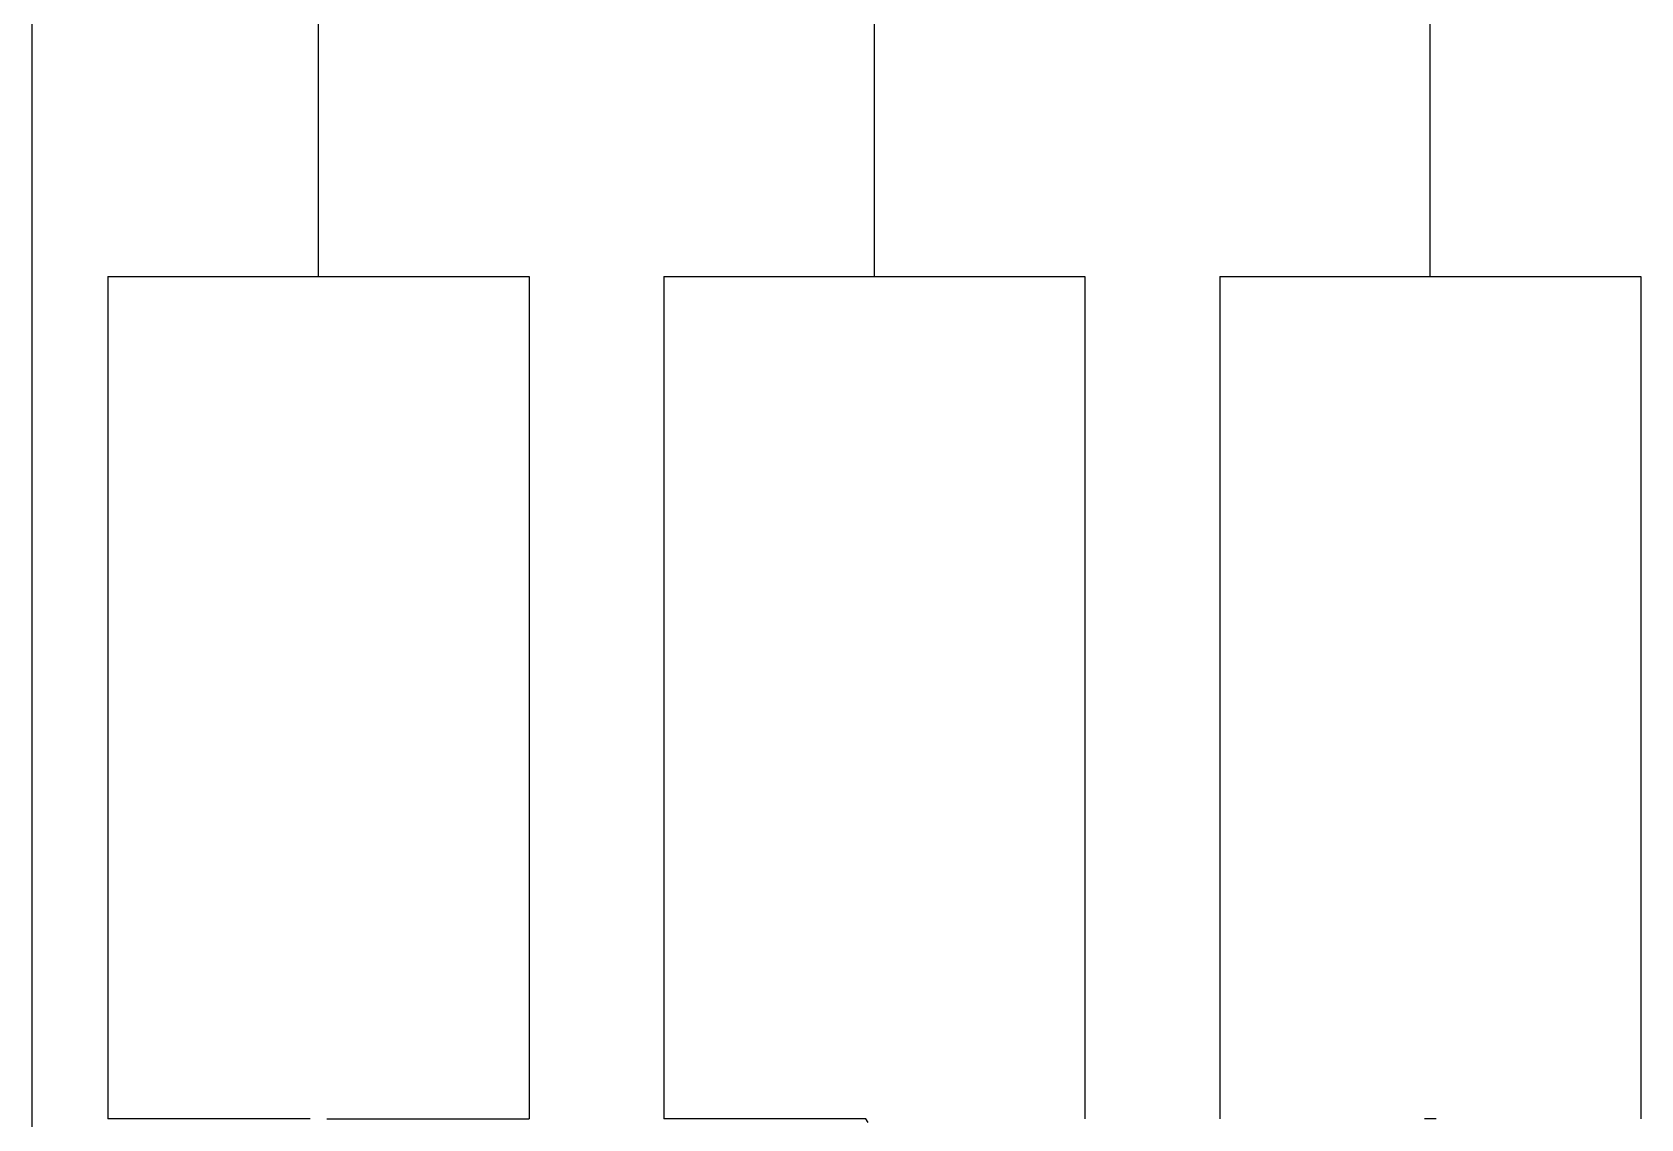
# Model space of a CAD drawing. Extents: x 0 to 40, y 0 to 70.
# Drawn here: x 0 to 19.1, y 21.4 to 34.3 of the extents above; entities that cross this region are included whole.
import ezdxf

# ---------------------------------------------------------------- set-up
doc = ezdxf.new("R2010")
doc.units = 0
doc.header["$MEASUREMENT"] = 0
doc.layers.add('AL_FOIL', color=2, linetype='CONTINUOUS')

msp = doc.modelspace()

# ---------------------------------------------------------------- linework, layer by layer
at = {"layer": 'AL_FOIL', "linetype": 'Continuous'}
msp.add_line((0, 0), (0, 70), dxfattribs=at)
at = {"layer": 'AL_FOIL'}
for p, q in [((3.4, 31.4), (3.4, 38.6)), ((10, 31.4), (10, 38.6)), ((16.6, 31.4), (16.6, 38.6)), ((0.9, 31.4), (5.9, 31.4)), ((0.9, 31.4), (0.9, 21.4)), ((5.9, 31.4), (5.9, 21.4)), ((7.5, 31.4), (12.5, 31.4)), ((7.5, 31.4), (7.5, 21.4)), ((12.5, 31.4), (12.5, 21.4)), ((14.1, 31.4), (19.1, 31.4)), ((14.1, 31.4), (14.1, 21.4)), ((19.1, 31.4), (19.1, 21.4)), ((3.3, 21.4), (0.9, 21.4)), ((3.5, 21.4), (5.9, 21.4)), ((9.9, 21.4), (7.5, 21.4)), ((9.925, 21.357), (9.9, 21.4)), ((16.67, 21.4), (16.53, 21.4))]:
    msp.add_line(p, q, dxfattribs=at)

doc.saveas('drawing.dxf')
